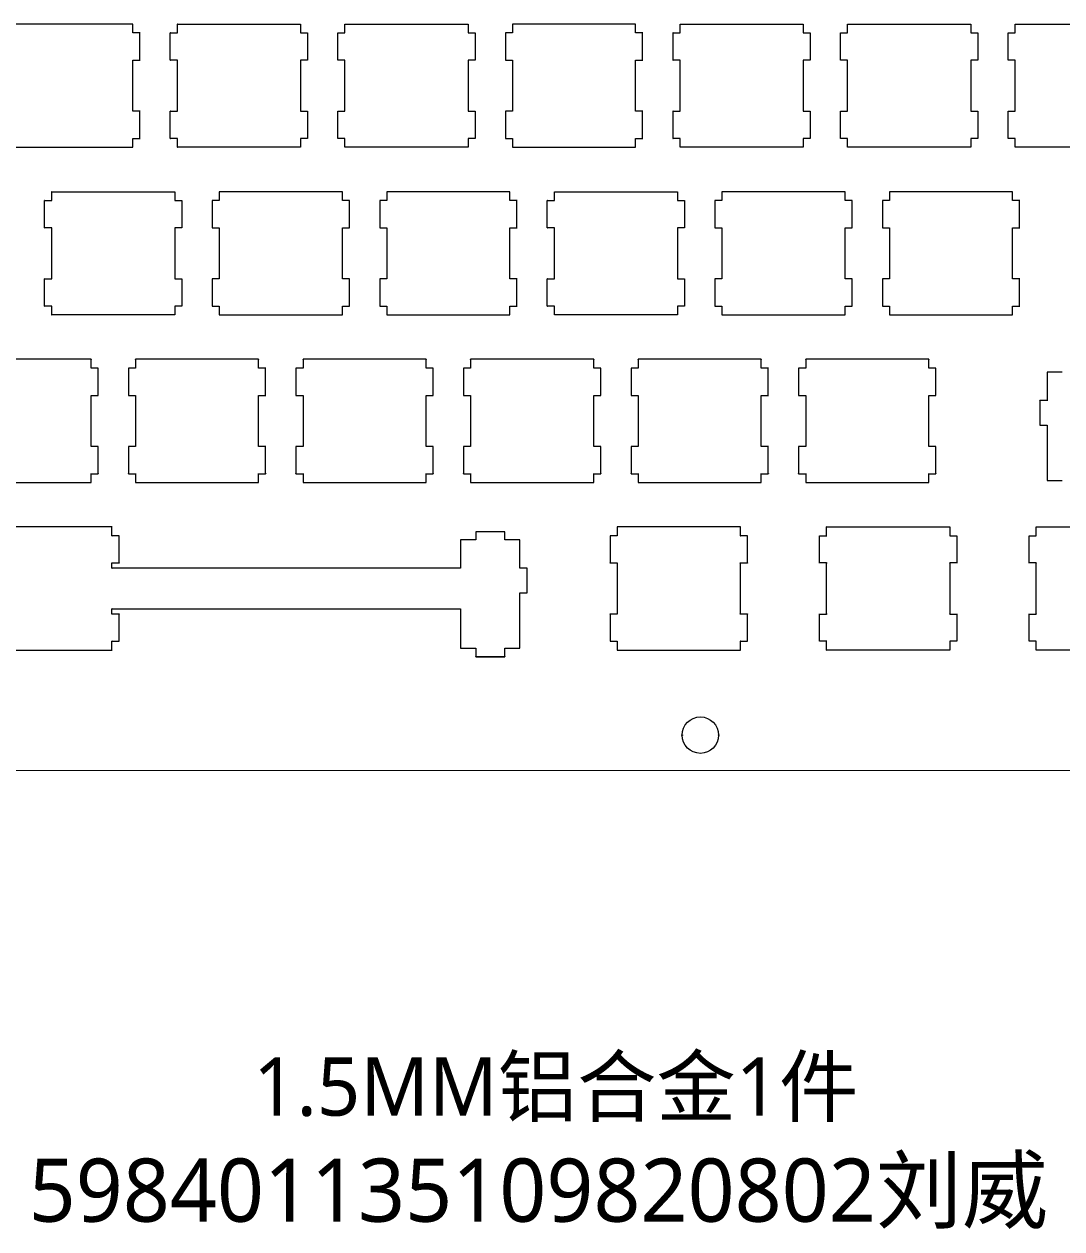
# Model space of a CAD drawing. Header units: millimetres. Extents: x 7166 to 8027, y 12622 to 12887.
# Drawn here: x 7392.3 to 7510.3, y 12622.4 to 12759.4 of the extents above; entities that cross this region are included whole.
import ezdxf

# ---------------------------------------------------------------- set-up
doc = ezdxf.new("R2010")
doc.units = ezdxf.units.MM
doc.header["$LTSCALE"] = 30
doc.styles.get("Standard").update_dxf_attribs({"font": 'txt', "bigfont": 'gbcbig.shx'})

msp = doc.modelspace()

# ---------------------------------------------------------------- linework, layer by layer
at = {"lineweight": 18}
for points in [[(7404.682, 12759.375), (7390.681, 12759.375), (7390.681, 12758.375), (7389.882, 12758.375), (7389.882, 12755.274), (7390.681, 12755.274), (7390.681, 12749.475), (7389.882, 12749.475), (7389.882, 12746.375), (7390.681, 12746.375), (7390.681, 12745.374), (7404.682, 12745.374), (7404.682, 12746.375), (7405.481, 12746.375), (7405.481, 12749.475), (7404.682, 12749.475), (7404.682, 12755.274), (7405.481, 12755.274), (7405.481, 12758.375), (7404.682, 12758.375)], [(7423.732, 12759.375), (7423.732, 12758.375), (7424.531, 12758.375), (7424.531, 12755.274), (7423.732, 12755.274), (7423.732, 12749.475), (7424.531, 12749.475), (7424.531, 12746.375), (7423.732, 12746.375), (7423.732, 12745.374), (7409.731, 12745.374), (7409.731, 12746.375), (7408.932, 12746.375), (7408.932, 12749.475), (7409.731, 12749.475), (7409.731, 12755.274), (7408.932, 12755.274), (7408.932, 12758.375), (7409.731, 12758.375), (7409.731, 12759.375)], [(7442.782, 12759.375), (7442.782, 12758.375), (7443.581, 12758.375), (7443.581, 12755.274), (7442.782, 12755.274), (7442.782, 12749.475), (7443.581, 12749.475), (7443.581, 12746.375), (7442.782, 12746.375), (7442.782, 12745.374), (7428.781, 12745.374), (7428.781, 12746.375), (7427.982, 12746.375), (7427.982, 12749.475), (7428.781, 12749.475), (7428.781, 12755.274), (7427.982, 12755.274), (7427.982, 12758.375), (7428.781, 12758.375), (7428.781, 12759.375)], [(7461.832, 12759.375), (7447.831, 12759.375), (7447.831, 12758.375), (7447.032, 12758.375), (7447.032, 12755.274), (7447.831, 12755.274), (7447.831, 12749.475), (7447.032, 12749.475), (7447.032, 12746.375), (7447.831, 12746.375), (7447.831, 12745.374), (7461.832, 12745.374), (7461.832, 12746.375), (7462.631, 12746.375), (7462.631, 12749.475), (7461.832, 12749.475), (7461.832, 12755.274), (7462.631, 12755.274), (7462.631, 12758.375), (7461.832, 12758.375)], [(7480.882, 12759.375), (7480.882, 12758.375), (7481.681, 12758.375), (7481.681, 12755.274), (7480.882, 12755.274), (7480.882, 12749.475), (7481.681, 12749.475), (7481.681, 12746.375), (7480.882, 12746.375), (7480.882, 12745.374), (7466.881, 12745.374), (7466.881, 12746.375), (7466.082, 12746.375), (7466.082, 12749.475), (7466.881, 12749.475), (7466.881, 12755.274), (7466.082, 12755.274), (7466.082, 12758.375), (7466.881, 12758.375), (7466.881, 12759.375)], [(7499.932, 12759.375), (7499.932, 12758.375), (7500.73, 12758.375), (7500.73, 12755.274), (7499.932, 12755.274), (7499.932, 12749.475), (7500.73, 12749.475), (7500.73, 12746.375), (7499.932, 12746.375), (7499.932, 12745.374), (7485.931, 12745.374), (7485.931, 12746.375), (7485.132, 12746.375), (7485.132, 12749.475), (7485.931, 12749.475), (7485.931, 12755.274), (7485.132, 12755.274), (7485.132, 12758.375), (7485.931, 12758.375), (7485.931, 12759.375)], [(7518.982, 12759.375), (7518.982, 12758.375), (7519.781, 12758.375), (7519.781, 12755.274), (7518.982, 12755.274), (7518.982, 12749.475), (7519.781, 12749.475), (7519.781, 12746.375), (7518.982, 12746.375), (7518.982, 12745.374), (7504.981, 12745.374), (7504.981, 12746.375), (7504.182, 12746.375), (7504.182, 12749.475), (7504.981, 12749.475), (7504.981, 12755.274), (7504.182, 12755.274), (7504.182, 12758.375), (7504.981, 12758.375), (7504.981, 12759.375)], [(7409.443, 12740.325), (7409.443, 12739.325), (7410.244, 12739.325), (7410.244, 12736.224), (7409.443, 12736.224), (7409.443, 12730.425), (7410.244, 12730.425), (7410.244, 12727.325), (7409.443, 12727.325), (7409.443, 12726.324), (7395.444, 12726.324), (7395.444, 12727.325), (7394.643, 12727.325), (7394.643, 12730.425), (7395.444, 12730.425), (7395.444, 12736.224), (7394.643, 12736.224), (7394.643, 12739.325), (7395.444, 12739.325), (7395.444, 12740.325)], [(7428.493, 12740.325), (7414.494, 12740.325), (7414.494, 12739.325), (7413.693, 12739.325), (7413.693, 12736.224), (7414.494, 12736.224), (7414.494, 12730.425), (7413.693, 12730.425), (7413.693, 12727.325), (7414.494, 12727.325), (7414.494, 12726.324), (7428.493, 12726.324), (7428.493, 12727.325), (7429.294, 12727.325), (7429.294, 12730.425), (7428.493, 12730.425), (7428.493, 12736.224), (7429.294, 12736.224), (7429.294, 12739.325), (7428.493, 12739.325)], [(7447.543, 12740.325), (7433.544, 12740.325), (7433.544, 12739.325), (7432.743, 12739.325), (7432.743, 12736.224), (7433.544, 12736.224), (7433.544, 12730.425), (7432.743, 12730.425), (7432.743, 12727.325), (7433.544, 12727.325), (7433.544, 12726.324), (7447.543, 12726.324), (7447.543, 12727.325), (7448.344, 12727.325), (7448.344, 12730.425), (7447.543, 12730.425), (7447.543, 12736.224), (7448.344, 12736.224), (7448.344, 12739.325), (7447.543, 12739.325)], [(7466.593, 12740.325), (7466.593, 12739.325), (7467.394, 12739.325), (7467.394, 12736.224), (7466.593, 12736.224), (7466.593, 12730.425), (7467.394, 12730.425), (7467.394, 12727.325), (7466.593, 12727.325), (7466.593, 12726.324), (7452.594, 12726.324), (7452.594, 12727.325), (7451.793, 12727.325), (7451.793, 12730.425), (7452.594, 12730.425), (7452.594, 12736.224), (7451.793, 12736.224), (7451.793, 12739.325), (7452.594, 12739.325), (7452.594, 12740.325)], [(7485.643, 12740.325), (7471.644, 12740.325), (7471.644, 12739.325), (7470.843, 12739.325), (7470.843, 12736.224), (7471.644, 12736.224), (7471.644, 12730.425), (7470.843, 12730.425), (7470.843, 12727.325), (7471.644, 12727.325), (7471.644, 12726.324), (7485.643, 12726.324), (7485.643, 12727.325), (7486.444, 12727.325), (7486.444, 12730.425), (7485.643, 12730.425), (7485.643, 12736.224), (7486.444, 12736.224), (7486.444, 12739.325), (7485.643, 12739.325)], [(7504.693, 12740.325), (7490.694, 12740.325), (7490.694, 12739.325), (7489.893, 12739.325), (7489.893, 12736.224), (7490.694, 12736.224), (7490.694, 12730.425), (7489.893, 12730.425), (7489.893, 12727.325), (7490.694, 12727.325), (7490.694, 12726.324), (7504.693, 12726.324), (7504.693, 12727.325), (7505.494, 12727.325), (7505.494, 12730.425), (7504.693, 12730.425), (7504.693, 12736.224), (7505.494, 12736.224), (7505.494, 12739.325), (7504.693, 12739.325)], [(7399.918, 12721.275), (7385.919, 12721.275), (7385.919, 12720.275), (7385.118, 12720.275), (7385.118, 12717.174), (7385.919, 12717.174), (7385.919, 12711.375), (7385.118, 12711.375), (7385.118, 12708.275), (7385.919, 12708.275), (7385.919, 12707.274), (7399.918, 12707.274), (7399.918, 12708.275), (7400.719, 12708.275), (7400.719, 12711.375), (7399.918, 12711.375), (7399.918, 12717.174), (7400.719, 12717.174), (7400.719, 12720.275), (7399.918, 12720.275)], [(7418.968, 12721.275), (7404.969, 12721.275), (7404.969, 12720.275), (7404.168, 12720.275), (7404.168, 12717.174), (7404.969, 12717.174), (7404.969, 12711.375), (7404.168, 12711.375), (7404.168, 12708.275), (7404.969, 12708.275), (7404.969, 12707.274), (7418.968, 12707.274), (7418.968, 12708.275), (7419.769, 12708.275), (7419.769, 12711.375), (7418.968, 12711.375), (7418.968, 12717.174), (7419.769, 12717.174), (7419.769, 12720.275), (7418.968, 12720.275)], [(7438.018, 12721.275), (7424.019, 12721.275), (7424.019, 12720.275), (7423.218, 12720.275), (7423.218, 12717.174), (7424.019, 12717.174), (7424.019, 12711.375), (7423.218, 12711.375), (7423.218, 12708.275), (7424.019, 12708.275), (7424.019, 12707.274), (7438.018, 12707.274), (7438.018, 12708.275), (7438.819, 12708.275), (7438.819, 12711.375), (7438.018, 12711.375), (7438.018, 12717.174), (7438.819, 12717.174), (7438.819, 12720.275), (7438.018, 12720.275)], [(7457.068, 12721.275), (7443.069, 12721.275), (7443.069, 12720.275), (7442.268, 12720.275), (7442.268, 12717.174), (7443.069, 12717.174), (7443.069, 12711.375), (7442.268, 12711.375), (7442.268, 12708.275), (7443.069, 12708.275), (7443.069, 12707.274), (7457.068, 12707.274), (7457.068, 12708.275), (7457.869, 12708.275), (7457.869, 12711.375), (7457.068, 12711.375), (7457.068, 12717.174), (7457.869, 12717.174), (7457.869, 12720.275), (7457.068, 12720.275)], [(7476.118, 12721.275), (7462.119, 12721.275), (7462.119, 12720.275), (7461.318, 12720.275), (7461.318, 12717.174), (7462.119, 12717.174), (7462.119, 12711.375), (7461.318, 12711.375), (7461.318, 12708.275), (7462.119, 12708.275), (7462.119, 12707.274), (7476.118, 12707.274), (7476.118, 12708.275), (7476.919, 12708.275), (7476.919, 12711.375), (7476.118, 12711.375), (7476.118, 12717.174), (7476.919, 12717.174), (7476.919, 12720.275), (7476.118, 12720.275)], [(7495.168, 12721.275), (7481.169, 12721.275), (7481.169, 12720.275), (7480.368, 12720.275), (7480.368, 12717.174), (7481.169, 12717.174), (7481.169, 12711.375), (7480.368, 12711.375), (7480.368, 12708.275), (7481.169, 12708.275), (7481.169, 12707.274), (7495.168, 12707.274), (7495.168, 12708.275), (7495.969, 12708.275), (7495.969, 12711.375), (7495.168, 12711.375), (7495.168, 12717.174), (7495.969, 12717.174), (7495.969, 12720.275), (7495.168, 12720.275)], [(7473.737, 12702.225), (7459.737, 12702.225), (7459.737, 12701.225), (7458.938, 12701.225), (7458.938, 12698.124), (7459.737, 12698.124), (7459.737, 12692.325), (7458.938, 12692.325), (7458.938, 12689.225), (7459.737, 12689.225), (7459.737, 12688.224), (7473.737, 12688.224), (7473.737, 12689.225), (7474.537, 12689.225), (7474.537, 12692.325), (7473.737, 12692.325), (7473.737, 12698.124), (7474.537, 12698.124), (7474.537, 12701.225), (7473.737, 12701.225)], [(7497.549, 12702.225), (7497.549, 12701.225), (7498.348, 12701.225), (7498.348, 12698.124), (7497.549, 12698.124), (7497.549, 12692.325), (7498.348, 12692.325), (7498.348, 12689.225), (7497.549, 12689.225), (7497.549, 12688.224), (7483.55, 12688.224), (7483.55, 12689.225), (7482.749, 12689.225), (7482.749, 12692.325), (7483.55, 12692.325), (7483.55, 12698.124), (7482.749, 12698.124), (7482.749, 12701.225), (7483.55, 12701.225), (7483.55, 12702.225)], [(7521.362, 12702.225), (7521.362, 12701.225), (7522.162, 12701.225), (7522.162, 12698.124), (7521.362, 12698.124), (7521.362, 12692.325), (7522.162, 12692.325), (7522.162, 12689.225), (7521.362, 12689.225), (7521.362, 12688.224), (7507.362, 12688.224), (7507.362, 12689.225), (7506.563, 12689.225), (7506.563, 12692.325), (7507.362, 12692.325), (7507.362, 12698.124), (7506.563, 12698.124), (7506.563, 12701.225), (7507.362, 12701.225), (7507.362, 12702.225)]]:
    msp.add_lwpolyline(points, close=True, dxfattribs=at)
for points in [[(7510.338, 12719.805), (7508.612, 12719.805), (7508.612, 12716.575), (7507.787, 12716.575), (7507.787, 12713.775), (7508.612, 12713.775), (7508.612, 12707.505), (7510.338, 12707.505)], [(7388.3, 12688.224), (7402.299, 12688.224), (7402.299, 12689.225), (7403.1, 12689.225), (7403.1, 12692.325), (7402.299, 12692.325), (7402.299, 12692.925), (7441.925, 12692.925), (7441.925, 12688.455), (7443.65, 12688.455), (7443.65, 12687.475), (7446.949, 12687.475), (7446.949, 12688.455), (7448.675, 12688.455), (7448.675, 12694.725), (7449.5, 12694.725), (7449.5, 12697.525), (7448.675, 12697.525), (7448.675, 12700.755), (7446.949, 12700.755), (7446.949, 12701.675), (7443.65, 12701.675), (7443.65, 12700.755), (7441.925, 12700.755), (7441.925, 12697.525), (7402.299, 12697.525), (7402.299, 12698.124), (7403.1, 12698.124), (7403.1, 12701.225), (7402.299, 12701.225), (7402.299, 12702.225), (7388.3, 12702.225)], [(7443.664, 12687.485), (7446.963, 12687.485)]]:
    msp.add_lwpolyline(points, dxfattribs=at)
msp.add_lwpolyline([(7257.101, 12674.555), (7681.535, 12674.559, 0.4142136), (7684.329, 12677.353), (7684.329, 12679.946)], format="xyb", dxfattribs=at)
for centre, radius in [((7404.682, 12759.375), 0.00318), ((7404.682, 12759.375), 0.00318), ((7409.731, 12759.375), 0.00318), ((7409.731, 12759.375), 0.00318), ((7423.732, 12759.375), 0.00318), ((7423.732, 12759.375), 0.00318), ((7428.781, 12759.375), 0.00318), ((7428.781, 12759.375), 0.00318), ((7442.782, 12759.375), 0.00318), ((7442.782, 12759.375), 0.00318), ((7447.831, 12759.375), 0.00317), ((7447.831, 12759.375), 0.00317), ((7461.832, 12759.375), 0.00318), ((7461.832, 12759.375), 0.00318), ((7466.881, 12759.375), 0.00317), ((7466.881, 12759.375), 0.00317), ((7480.882, 12759.375), 0.00318), ((7480.882, 12759.375), 0.00318), ((7485.931, 12759.375), 0.00317), ((7485.931, 12759.375), 0.00317), ((7499.932, 12759.375), 0.00318), ((7499.932, 12759.375), 0.00318), ((7504.981, 12759.375), 0.00317), ((7504.981, 12759.375), 0.00317), ((7404.682, 12758.375), 0.00318), ((7404.682, 12758.375), 0.00318), ((7405.481, 12758.375), 0.00318), ((7405.481, 12758.375), 0.00318), ((7408.932, 12758.375), 0.00318), ((7408.932, 12758.375), 0.00318), ((7409.731, 12758.375), 0.00318), ((7409.731, 12758.375), 0.00318), ((7423.732, 12758.375), 0.00318), ((7423.732, 12758.375), 0.00318), ((7424.531, 12758.375), 0.00318), ((7424.531, 12758.375), 0.00318), ((7427.982, 12758.375), 0.00318), ((7427.982, 12758.375), 0.00318), ((7428.781, 12758.375), 0.00318), ((7428.781, 12758.375), 0.00318), ((7442.782, 12758.375), 0.00318), ((7442.782, 12758.375), 0.00318), ((7443.581, 12758.375), 0.00318), ((7443.581, 12758.375), 0.00318), ((7447.032, 12758.375), 0.00317), ((7447.032, 12758.375), 0.00317), ((7447.831, 12758.375), 0.00317), ((7447.831, 12758.375), 0.00317), ((7461.832, 12758.375), 0.00318), ((7461.832, 12758.375), 0.00318), ((7462.631, 12758.375), 0.00318), ((7462.631, 12758.375), 0.00318), ((7466.082, 12758.375), 0.00317), ((7466.082, 12758.375), 0.00317), ((7466.881, 12758.375), 0.00317), ((7466.881, 12758.375), 0.00317), ((7480.882, 12758.375), 0.00318), ((7480.882, 12758.375), 0.00318), ((7481.681, 12758.375), 0.00318), ((7481.681, 12758.375), 0.00318), ((7485.132, 12758.375), 0.00317), ((7485.132, 12758.375), 0.00317), ((7485.931, 12758.375), 0.00317), ((7485.931, 12758.375), 0.00317), ((7499.932, 12758.375), 0.00318), ((7499.932, 12758.375), 0.00318), ((7500.73, 12758.375), 0.00317), ((7500.73, 12758.375), 0.00317), ((7504.182, 12758.375), 0.00317), ((7504.182, 12758.375), 0.00317), ((7504.981, 12758.375), 0.00317), ((7504.981, 12758.375), 0.00317), ((7404.682, 12755.274), 0.00318), ((7404.682, 12755.274), 0.00318), ((7405.481, 12755.274), 0.00318), ((7405.481, 12755.274), 0.00318), ((7408.932, 12755.274), 0.00318), ((7408.932, 12755.274), 0.00318), ((7409.731, 12755.274), 0.00318), ((7409.731, 12755.274), 0.00318), ((7423.732, 12755.274), 0.00318), ((7423.732, 12755.274), 0.00318), ((7424.531, 12755.274), 0.00318), ((7424.531, 12755.274), 0.00318), ((7427.982, 12755.274), 0.00318), ((7427.982, 12755.274), 0.00318), ((7428.781, 12755.274), 0.00318), ((7428.781, 12755.274), 0.00318), ((7442.782, 12755.274), 0.00318), ((7442.782, 12755.274), 0.00318), ((7443.581, 12755.274), 0.00318), ((7443.581, 12755.274), 0.00318), ((7447.032, 12755.274), 0.00317), ((7447.032, 12755.274), 0.00317), ((7447.831, 12755.274), 0.00317), ((7447.831, 12755.274), 0.00317), ((7461.832, 12755.274), 0.00318), ((7461.832, 12755.274), 0.00318), ((7462.631, 12755.274), 0.00318), ((7462.631, 12755.274), 0.00318), ((7466.082, 12755.274), 0.00317), ((7466.082, 12755.274), 0.00317), ((7466.881, 12755.274), 0.00317), ((7466.881, 12755.274), 0.00317), ((7480.882, 12755.274), 0.00318), ((7480.882, 12755.274), 0.00318), ((7481.681, 12755.274), 0.00318), ((7481.681, 12755.274), 0.00318), ((7485.132, 12755.274), 0.00317), ((7485.132, 12755.274), 0.00317), ((7485.931, 12755.274), 0.00317), ((7485.931, 12755.274), 0.00317), ((7499.932, 12755.274), 0.00318), ((7499.932, 12755.274), 0.00318), ((7500.73, 12755.274), 0.00317), ((7500.73, 12755.274), 0.00317), ((7504.182, 12755.274), 0.00317), ((7504.182, 12755.274), 0.00317), ((7504.981, 12755.274), 0.00317), ((7504.981, 12755.274), 0.00317), ((7404.682, 12749.475), 0.00318), ((7404.682, 12749.475), 0.00318), ((7405.481, 12749.475), 0.00318), ((7405.481, 12749.475), 0.00318), ((7408.932, 12749.475), 0.00318), ((7408.932, 12749.475), 0.00318), ((7409.731, 12749.475), 0.00318), ((7409.731, 12749.475), 0.00318), ((7423.732, 12749.475), 0.00318), ((7423.732, 12749.475), 0.00318), ((7424.531, 12749.475), 0.00318), ((7424.531, 12749.475), 0.00318), ((7427.982, 12749.475), 0.00318), ((7427.982, 12749.475), 0.00318), ((7428.781, 12749.475), 0.00318), ((7428.781, 12749.475), 0.00318), ((7442.782, 12749.475), 0.00318), ((7442.782, 12749.475), 0.00318), ((7443.581, 12749.475), 0.00318), ((7443.581, 12749.475), 0.00318), ((7447.032, 12749.475), 0.00317), ((7447.032, 12749.475), 0.00317), ((7447.831, 12749.475), 0.00317), ((7447.831, 12749.475), 0.00317), ((7461.832, 12749.475), 0.00318), ((7461.832, 12749.475), 0.00318), ((7462.631, 12749.475), 0.00318), ((7462.631, 12749.475), 0.00318), ((7466.082, 12749.475), 0.00317), ((7466.082, 12749.475), 0.00317), ((7466.881, 12749.475), 0.00317), ((7466.881, 12749.475), 0.00317), ((7480.882, 12749.475), 0.00318), ((7480.882, 12749.475), 0.00318), ((7481.681, 12749.475), 0.00318), ((7481.681, 12749.475), 0.00318), ((7485.132, 12749.475), 0.00317), ((7485.132, 12749.475), 0.00317), ((7485.931, 12749.475), 0.00317), ((7485.931, 12749.475), 0.00317), ((7499.932, 12749.475), 0.00318), ((7499.932, 12749.475), 0.00318), ((7500.73, 12749.475), 0.00317), ((7500.73, 12749.475), 0.00317), ((7504.182, 12749.475), 0.00317), ((7504.182, 12749.475), 0.00317), ((7504.981, 12749.475), 0.00317), ((7504.981, 12749.475), 0.00317), ((7404.682, 12746.375), 0.00318), ((7404.682, 12746.375), 0.00318), ((7405.481, 12746.375), 0.00318), ((7405.481, 12746.375), 0.00318), ((7408.932, 12746.375), 0.00318), ((7408.932, 12746.375), 0.00318), ((7409.731, 12746.375), 0.00318), ((7409.731, 12746.375), 0.00318), ((7423.732, 12746.375), 0.00318), ((7423.732, 12746.375), 0.00318), ((7424.531, 12746.375), 0.00318), ((7424.531, 12746.375), 0.00318), ((7427.982, 12746.375), 0.00318), ((7427.982, 12746.375), 0.00318), ((7428.781, 12746.375), 0.00318), ((7428.781, 12746.375), 0.00318), ((7442.782, 12746.375), 0.00318), ((7442.782, 12746.375), 0.00318), ((7443.581, 12746.375), 0.00318), ((7443.581, 12746.375), 0.00318), ((7447.032, 12746.375), 0.00317), ((7447.032, 12746.375), 0.00317), ((7447.831, 12746.375), 0.00317), ((7447.831, 12746.375), 0.00317), ((7461.832, 12746.375), 0.00318), ((7461.832, 12746.375), 0.00318), ((7462.631, 12746.375), 0.00318), ((7462.631, 12746.375), 0.00318), ((7466.082, 12746.375), 0.00317), ((7466.082, 12746.375), 0.00317), ((7466.881, 12746.375), 0.00317), ((7466.881, 12746.375), 0.00317), ((7480.882, 12746.375), 0.00318), ((7480.882, 12746.375), 0.00318), ((7481.681, 12746.375), 0.00318), ((7481.681, 12746.375), 0.00318), ((7485.132, 12746.375), 0.00317), ((7485.132, 12746.375), 0.00317), ((7485.931, 12746.375), 0.00317), ((7485.931, 12746.375), 0.00317), ((7499.932, 12746.375), 0.00318), ((7499.932, 12746.375), 0.00318), ((7500.73, 12746.375), 0.00317), ((7500.73, 12746.375), 0.00317), ((7504.182, 12746.375), 0.00317), ((7504.182, 12746.375), 0.00317), ((7504.981, 12746.375), 0.00317), ((7504.981, 12746.375), 0.00317), ((7404.682, 12745.374), 0.00318), ((7404.682, 12745.374), 0.00318), ((7409.731, 12745.374), 0.00318), ((7409.731, 12745.374), 0.00318), ((7423.732, 12745.374), 0.00318), ((7423.732, 12745.374), 0.00318), ((7428.781, 12745.374), 0.00318), ((7428.781, 12745.374), 0.00318), ((7442.782, 12745.374), 0.00318), ((7442.782, 12745.374), 0.00318), ((7447.831, 12745.374), 0.00317), ((7447.831, 12745.374), 0.00317), ((7461.832, 12745.374), 0.00318), ((7461.832, 12745.374), 0.00318), ((7466.881, 12745.374), 0.00317), ((7466.881, 12745.374), 0.00317), ((7480.882, 12745.374), 0.00318), ((7480.882, 12745.374), 0.00318), ((7485.931, 12745.374), 0.00317), ((7485.931, 12745.374), 0.00317), ((7499.932, 12745.374), 0.00318), ((7499.932, 12745.374), 0.00318), ((7504.981, 12745.374), 0.00317), ((7504.981, 12745.374), 0.00317), ((7395.444, 12740.325), 0.00317), ((7395.444, 12740.325), 0.00317), ((7409.443, 12740.325), 0.00318), ((7409.443, 12740.325), 0.00318), ((7414.494, 12740.325), 0.00318), ((7414.494, 12740.325), 0.00318), ((7428.493, 12740.325), 0.00318), ((7428.493, 12740.325), 0.00318), ((7433.544, 12740.325), 0.00318), ((7433.544, 12740.325), 0.00318), ((7447.543, 12740.325), 0.00318), ((7447.543, 12740.325), 0.00318), ((7452.594, 12740.325), 0.00317), ((7452.594, 12740.325), 0.00317), ((7466.593, 12740.325), 0.00317), ((7466.593, 12740.325), 0.00317), ((7471.644, 12740.325), 0.00317), ((7471.644, 12740.325), 0.00317), ((7485.643, 12740.325), 0.00318), ((7485.643, 12740.325), 0.00318), ((7490.694, 12740.325), 0.00317), ((7490.694, 12740.325), 0.00317), ((7504.693, 12740.325), 0.00318), ((7504.693, 12740.325), 0.00318), ((7394.643, 12739.325), 0.00318), ((7394.643, 12739.325), 0.00318), ((7395.444, 12739.325), 0.00317), ((7395.444, 12739.325), 0.00317), ((7409.443, 12739.325), 0.00318), ((7409.443, 12739.325), 0.00318), ((7410.244, 12739.325), 0.00318), ((7410.244, 12739.325), 0.00318), ((7413.693, 12739.325), 0.00318), ((7413.693, 12739.325), 0.00318), ((7414.494, 12739.325), 0.00318), ((7414.494, 12739.325), 0.00318), ((7428.493, 12739.325), 0.00318), ((7428.493, 12739.325), 0.00318), ((7429.294, 12739.325), 0.00318), ((7429.294, 12739.325), 0.00318), ((7432.743, 12739.325), 0.00318), ((7432.743, 12739.325), 0.00318), ((7433.544, 12739.325), 0.00318), ((7433.544, 12739.325), 0.00318), ((7447.543, 12739.325), 0.00318), ((7447.543, 12739.325), 0.00318), ((7448.344, 12739.325), 0.00318), ((7448.344, 12739.325), 0.00318), ((7451.793, 12739.325), 0.00318), ((7451.793, 12739.325), 0.00318), ((7452.594, 12739.325), 0.00317), ((7452.594, 12739.325), 0.00317), ((7466.593, 12739.325), 0.00317), ((7466.593, 12739.325), 0.00317), ((7467.394, 12739.325), 0.00318), ((7467.394, 12739.325), 0.00318), ((7470.843, 12739.325), 0.00318), ((7470.843, 12739.325), 0.00318), ((7471.644, 12739.325), 0.00317), ((7471.644, 12739.325), 0.00317), ((7485.643, 12739.325), 0.00318), ((7485.643, 12739.325), 0.00318), ((7486.444, 12739.325), 0.00318), ((7486.444, 12739.325), 0.00318), ((7489.893, 12739.325), 0.00318), ((7489.893, 12739.325), 0.00318), ((7490.694, 12739.325), 0.00317), ((7490.694, 12739.325), 0.00317), ((7504.693, 12739.325), 0.00318), ((7504.693, 12739.325), 0.00318), ((7505.494, 12739.325), 0.00318), ((7505.494, 12739.325), 0.00318), ((7394.643, 12736.224), 0.00318), ((7394.643, 12736.224), 0.00318), ((7395.444, 12736.224), 0.00317), ((7395.444, 12736.224), 0.00317), ((7409.443, 12736.224), 0.00318), ((7409.443, 12736.224), 0.00318), ((7410.244, 12736.224), 0.00318), ((7410.244, 12736.224), 0.00318), ((7413.693, 12736.224), 0.00318), ((7413.693, 12736.224), 0.00318), ((7414.494, 12736.224), 0.00318), ((7414.494, 12736.224), 0.00318), ((7428.493, 12736.224), 0.00318), ((7428.493, 12736.224), 0.00318), ((7429.294, 12736.224), 0.00318), ((7429.294, 12736.224), 0.00318), ((7432.743, 12736.224), 0.00318), ((7432.743, 12736.224), 0.00318), ((7433.544, 12736.224), 0.00318), ((7433.544, 12736.224), 0.00318), ((7447.543, 12736.224), 0.00318), ((7447.543, 12736.224), 0.00318), ((7448.344, 12736.224), 0.00318), ((7448.344, 12736.224), 0.00318), ((7451.793, 12736.224), 0.00318), ((7451.793, 12736.224), 0.00318), ((7452.594, 12736.224), 0.00317), ((7452.594, 12736.224), 0.00317), ((7466.593, 12736.224), 0.00317), ((7466.593, 12736.224), 0.00317), ((7467.394, 12736.224), 0.00318), ((7467.394, 12736.224), 0.00318), ((7470.843, 12736.224), 0.00318), ((7470.843, 12736.224), 0.00318), ((7471.644, 12736.224), 0.00317), ((7471.644, 12736.224), 0.00317), ((7485.643, 12736.224), 0.00318), ((7485.643, 12736.224), 0.00318), ((7486.444, 12736.224), 0.00318), ((7486.444, 12736.224), 0.00318), ((7489.893, 12736.224), 0.00318), ((7489.893, 12736.224), 0.00318), ((7490.694, 12736.224), 0.00317), ((7490.694, 12736.224), 0.00317), ((7504.693, 12736.224), 0.00318), ((7504.693, 12736.224), 0.00318), ((7505.494, 12736.224), 0.00318), ((7505.494, 12736.224), 0.00318), ((7394.643, 12730.425), 0.00318), ((7394.643, 12730.425), 0.00318), ((7395.444, 12730.425), 0.00317), ((7395.444, 12730.425), 0.00317), ((7409.443, 12730.425), 0.00318), ((7409.443, 12730.425), 0.00318), ((7410.244, 12730.425), 0.00318), ((7410.244, 12730.425), 0.00318), ((7413.693, 12730.425), 0.00318), ((7413.693, 12730.425), 0.00318), ((7414.494, 12730.425), 0.00318), ((7414.494, 12730.425), 0.00318), ((7428.493, 12730.425), 0.00318), ((7428.493, 12730.425), 0.00318), ((7429.294, 12730.425), 0.00318), ((7429.294, 12730.425), 0.00318), ((7432.743, 12730.425), 0.00318), ((7432.743, 12730.425), 0.00318), ((7433.544, 12730.425), 0.00318), ((7433.544, 12730.425), 0.00318), ((7447.543, 12730.425), 0.00318), ((7447.543, 12730.425), 0.00318), ((7448.344, 12730.425), 0.00318), ((7448.344, 12730.425), 0.00318), ((7451.793, 12730.425), 0.00318), ((7451.793, 12730.425), 0.00318), ((7452.594, 12730.425), 0.00317), ((7452.594, 12730.425), 0.00317), ((7466.593, 12730.425), 0.00317), ((7466.593, 12730.425), 0.00317), ((7467.394, 12730.425), 0.00318), ((7467.394, 12730.425), 0.00318), ((7470.843, 12730.425), 0.00318), ((7470.843, 12730.425), 0.00318), ((7471.644, 12730.425), 0.00317), ((7471.644, 12730.425), 0.00317), ((7485.643, 12730.425), 0.00318), ((7485.643, 12730.425), 0.00318), ((7486.444, 12730.425), 0.00318), ((7486.444, 12730.425), 0.00318), ((7489.893, 12730.425), 0.00318), ((7489.893, 12730.425), 0.00318), ((7490.694, 12730.425), 0.00317), ((7490.694, 12730.425), 0.00317), ((7504.693, 12730.425), 0.00318), ((7504.693, 12730.425), 0.00318), ((7505.494, 12730.425), 0.00318), ((7505.494, 12730.425), 0.00318), ((7394.643, 12727.325), 0.00318), ((7394.643, 12727.325), 0.00318), ((7395.444, 12727.325), 0.00317), ((7395.444, 12727.325), 0.00317), ((7409.443, 12727.325), 0.00318), ((7409.443, 12727.325), 0.00318), ((7410.244, 12727.325), 0.00318), ((7410.244, 12727.325), 0.00318), ((7413.693, 12727.325), 0.00318), ((7413.693, 12727.325), 0.00318), ((7414.494, 12727.325), 0.00318), ((7414.494, 12727.325), 0.00318), ((7428.493, 12727.325), 0.00318), ((7428.493, 12727.325), 0.00318), ((7429.294, 12727.325), 0.00318), ((7429.294, 12727.325), 0.00318), ((7432.743, 12727.325), 0.00318), ((7432.743, 12727.325), 0.00318), ((7433.544, 12727.325), 0.00318), ((7433.544, 12727.325), 0.00318), ((7447.543, 12727.325), 0.00318), ((7447.543, 12727.325), 0.00318), ((7448.344, 12727.325), 0.00318), ((7448.344, 12727.325), 0.00318), ((7451.793, 12727.325), 0.00318), ((7451.793, 12727.325), 0.00318), ((7452.594, 12727.325), 0.00317), ((7452.594, 12727.325), 0.00317), ((7466.593, 12727.325), 0.00317), ((7466.593, 12727.325), 0.00317), ((7467.394, 12727.325), 0.00318), ((7467.394, 12727.325), 0.00318), ((7470.843, 12727.325), 0.00318), ((7470.843, 12727.325), 0.00318), ((7471.644, 12727.325), 0.00317), ((7471.644, 12727.325), 0.00317), ((7485.643, 12727.325), 0.00318), ((7485.643, 12727.325), 0.00318), ((7486.444, 12727.325), 0.00318), ((7486.444, 12727.325), 0.00318), ((7489.893, 12727.325), 0.00318), ((7489.893, 12727.325), 0.00318), ((7490.694, 12727.325), 0.00317), ((7490.694, 12727.325), 0.00317), ((7504.693, 12727.325), 0.00318), ((7504.693, 12727.325), 0.00318), ((7505.494, 12727.325), 0.00318), ((7505.494, 12727.325), 0.00318), ((7395.444, 12726.324), 0.00317), ((7395.444, 12726.324), 0.00317), ((7409.443, 12726.324), 0.00318), ((7409.443, 12726.324), 0.00318), ((7414.494, 12726.324), 0.00318), ((7414.494, 12726.324), 0.00318), ((7428.493, 12726.324), 0.00318), ((7428.493, 12726.324), 0.00318), ((7433.544, 12726.324), 0.00318), ((7433.544, 12726.324), 0.00318), ((7447.543, 12726.324), 0.00318), ((7447.543, 12726.324), 0.00318), ((7452.594, 12726.324), 0.00317), ((7452.594, 12726.324), 0.00317), ((7466.593, 12726.324), 0.00317), ((7466.593, 12726.324), 0.00317), ((7471.644, 12726.324), 0.00317), ((7471.644, 12726.324), 0.00317), ((7485.643, 12726.324), 0.00318), ((7485.643, 12726.324), 0.00318), ((7490.694, 12726.324), 0.00317), ((7490.694, 12726.324), 0.00317), ((7504.693, 12726.324), 0.00318), ((7504.693, 12726.324), 0.00318), ((7399.918, 12721.275), 0.00318), ((7399.918, 12721.275), 0.00318), ((7404.969, 12721.275), 0.00318), ((7404.969, 12721.275), 0.00318), ((7418.968, 12721.275), 0.00318), ((7418.968, 12721.275), 0.00318), ((7424.019, 12721.275), 0.00318), ((7424.019, 12721.275), 0.00318), ((7438.018, 12721.275), 0.00318), ((7438.018, 12721.275), 0.00318), ((7443.069, 12721.275), 0.00318), ((7443.069, 12721.275), 0.00318), ((7457.068, 12721.275), 0.00317), ((7457.068, 12721.275), 0.00317), ((7462.119, 12721.275), 0.00318), ((7462.119, 12721.275), 0.00318), ((7476.118, 12721.275), 0.00317), ((7476.118, 12721.275), 0.00317), ((7481.169, 12721.275), 0.00318), ((7481.169, 12721.275), 0.00318), ((7495.168, 12721.275), 0.00317), ((7495.168, 12721.275), 0.00317), ((7399.918, 12720.275), 0.00318), ((7399.918, 12720.275), 0.00318), ((7400.719, 12720.275), 0.00318), ((7400.719, 12720.275), 0.00318), ((7404.168, 12720.275), 0.00317), ((7404.168, 12720.275), 0.00317), ((7404.969, 12720.275), 0.00318), ((7404.969, 12720.275), 0.00318), ((7418.968, 12720.275), 0.00318), ((7418.968, 12720.275), 0.00318), ((7419.769, 12720.275), 0.00318), ((7419.769, 12720.275), 0.00318), ((7423.218, 12720.275), 0.00317), ((7423.218, 12720.275), 0.00317), ((7424.019, 12720.275), 0.00318), ((7424.019, 12720.275), 0.00318), ((7438.018, 12720.275), 0.00318), ((7438.018, 12720.275), 0.00318), ((7438.819, 12720.275), 0.00317), ((7438.819, 12720.275), 0.00317), ((7442.268, 12720.275), 0.00317), ((7442.268, 12720.275), 0.00317), ((7443.069, 12720.275), 0.00318), ((7443.069, 12720.275), 0.00318), ((7457.068, 12720.275), 0.00317), ((7457.068, 12720.275), 0.00317), ((7457.869, 12720.275), 0.00317), ((7457.869, 12720.275), 0.00317), ((7461.318, 12720.275), 0.00317), ((7461.318, 12720.275), 0.00317), ((7462.119, 12720.275), 0.00318), ((7462.119, 12720.275), 0.00318), ((7476.118, 12720.275), 0.00317), ((7476.118, 12720.275), 0.00317), ((7476.919, 12720.275), 0.00317), ((7476.919, 12720.275), 0.00317), ((7480.368, 12720.275), 0.00317), ((7480.368, 12720.275), 0.00317), ((7481.169, 12720.275), 0.00318), ((7481.169, 12720.275), 0.00318), ((7495.168, 12720.275), 0.00317), ((7495.168, 12720.275), 0.00317), ((7495.969, 12720.275), 0.00317), ((7495.969, 12720.275), 0.00317), ((7508.612, 12719.805), 0.00317), ((7508.612, 12719.805), 0.00317), ((7399.918, 12717.174), 0.00318), ((7399.918, 12717.174), 0.00318), ((7400.719, 12717.174), 0.00318), ((7400.719, 12717.174), 0.00318), ((7404.168, 12717.174), 0.00317), ((7404.168, 12717.174), 0.00317), ((7404.969, 12717.174), 0.00318), ((7404.969, 12717.174), 0.00318), ((7418.968, 12717.174), 0.00318), ((7418.968, 12717.174), 0.00318), ((7419.769, 12717.174), 0.00318), ((7419.769, 12717.174), 0.00318), ((7423.218, 12717.174), 0.00317), ((7423.218, 12717.174), 0.00317), ((7424.019, 12717.174), 0.00318), ((7424.019, 12717.174), 0.00318), ((7438.018, 12717.174), 0.00318), ((7438.018, 12717.174), 0.00318), ((7438.819, 12717.174), 0.00317), ((7438.819, 12717.174), 0.00317), ((7442.268, 12717.174), 0.00317), ((7442.268, 12717.174), 0.00317), ((7443.069, 12717.174), 0.00318), ((7443.069, 12717.174), 0.00318), ((7457.068, 12717.174), 0.00317), ((7457.068, 12717.174), 0.00317), ((7457.869, 12717.174), 0.00317), ((7457.869, 12717.174), 0.00317), ((7461.318, 12717.174), 0.00317), ((7461.318, 12717.174), 0.00317), ((7462.119, 12717.174), 0.00318), ((7462.119, 12717.174), 0.00318), ((7476.118, 12717.174), 0.00317), ((7476.118, 12717.174), 0.00317), ((7476.919, 12717.174), 0.00317), ((7476.919, 12717.174), 0.00317), ((7480.368, 12717.174), 0.00317), ((7480.368, 12717.174), 0.00317), ((7481.169, 12717.174), 0.00318), ((7481.169, 12717.174), 0.00318), ((7495.168, 12717.174), 0.00317), ((7495.168, 12717.174), 0.00317), ((7495.969, 12717.174), 0.00317), ((7495.969, 12717.174), 0.00317), ((7507.787, 12716.575), 0.00318), ((7507.787, 12716.575), 0.00318), ((7508.612, 12716.575), 0.00317), ((7508.612, 12716.575), 0.00317), ((7507.787, 12713.775), 0.00318), ((7507.787, 12713.775), 0.00318), ((7508.612, 12713.775), 0.00317), ((7508.612, 12713.775), 0.00317), ((7399.918, 12711.375), 0.00318), ((7399.918, 12711.375), 0.00318), ((7400.719, 12711.375), 0.00318), ((7400.719, 12711.375), 0.00318), ((7404.168, 12711.375), 0.00317), ((7404.168, 12711.375), 0.00317), ((7404.969, 12711.375), 0.00318), ((7404.969, 12711.375), 0.00318), ((7418.968, 12711.375), 0.00318), ((7418.968, 12711.375), 0.00318), ((7419.769, 12711.375), 0.00318), ((7419.769, 12711.375), 0.00318), ((7423.218, 12711.375), 0.00317), ((7423.218, 12711.375), 0.00317), ((7424.019, 12711.375), 0.00318), ((7424.019, 12711.375), 0.00318), ((7438.018, 12711.375), 0.00318), ((7438.018, 12711.375), 0.00318), ((7438.819, 12711.375), 0.00317), ((7438.819, 12711.375), 0.00317), ((7442.268, 12711.375), 0.00317), ((7442.268, 12711.375), 0.00317), ((7443.069, 12711.375), 0.00318), ((7443.069, 12711.375), 0.00318), ((7457.068, 12711.375), 0.00317), ((7457.068, 12711.375), 0.00317), ((7457.869, 12711.375), 0.00317), ((7457.869, 12711.375), 0.00317), ((7461.318, 12711.375), 0.00317), ((7461.318, 12711.375), 0.00317), ((7462.119, 12711.375), 0.00318), ((7462.119, 12711.375), 0.00318), ((7476.118, 12711.375), 0.00317), ((7476.118, 12711.375), 0.00317), ((7476.919, 12711.375), 0.00317), ((7476.919, 12711.375), 0.00317), ((7480.368, 12711.375), 0.00317), ((7480.368, 12711.375), 0.00317), ((7481.169, 12711.375), 0.00318), ((7481.169, 12711.375), 0.00318), ((7495.168, 12711.375), 0.00317), ((7495.168, 12711.375), 0.00317), ((7495.969, 12711.375), 0.00317), ((7495.969, 12711.375), 0.00317), ((7399.918, 12708.275), 0.00318), ((7399.918, 12708.275), 0.00318), ((7400.719, 12708.275), 0.00318), ((7400.719, 12708.275), 0.00318), ((7404.168, 12708.275), 0.00317), ((7404.168, 12708.275), 0.00317), ((7404.969, 12708.275), 0.00318), ((7404.969, 12708.275), 0.00318), ((7418.968, 12708.275), 0.00318), ((7418.968, 12708.275), 0.00318), ((7419.769, 12708.275), 0.00318), ((7419.769, 12708.275), 0.00318), ((7423.218, 12708.275), 0.00317), ((7423.218, 12708.275), 0.00317), ((7424.019, 12708.275), 0.00318), ((7424.019, 12708.275), 0.00318), ((7438.018, 12708.275), 0.00318), ((7438.018, 12708.275), 0.00318), ((7438.819, 12708.275), 0.00317), ((7438.819, 12708.275), 0.00317), ((7442.268, 12708.275), 0.00317), ((7442.268, 12708.275), 0.00317), ((7443.069, 12708.275), 0.00318), ((7443.069, 12708.275), 0.00318), ((7457.068, 12708.275), 0.00317), ((7457.068, 12708.275), 0.00317), ((7457.869, 12708.275), 0.00317), ((7457.869, 12708.275), 0.00317), ((7461.318, 12708.275), 0.00317), ((7461.318, 12708.275), 0.00317), ((7462.119, 12708.275), 0.00318), ((7462.119, 12708.275), 0.00318), ((7476.118, 12708.275), 0.00317), ((7476.118, 12708.275), 0.00317), ((7476.919, 12708.275), 0.00317), ((7476.919, 12708.275), 0.00317), ((7480.368, 12708.275), 0.00317), ((7480.368, 12708.275), 0.00317), ((7481.169, 12708.275), 0.00318), ((7481.169, 12708.275), 0.00318), ((7495.168, 12708.275), 0.00317), ((7495.168, 12708.275), 0.00317), ((7495.969, 12708.275), 0.00317), ((7495.969, 12708.275), 0.00317), ((7508.612, 12707.505), 0.00317), ((7508.612, 12707.505), 0.00317), ((7399.918, 12707.274), 0.00318), ((7399.918, 12707.274), 0.00318), ((7404.969, 12707.274), 0.00318), ((7404.969, 12707.274), 0.00318), ((7418.968, 12707.274), 0.00318), ((7418.968, 12707.274), 0.00318), ((7424.019, 12707.274), 0.00318), ((7424.019, 12707.274), 0.00318), ((7438.018, 12707.274), 0.00318), ((7438.018, 12707.274), 0.00318), ((7443.069, 12707.274), 0.00318), ((7443.069, 12707.274), 0.00318), ((7457.068, 12707.274), 0.00317), ((7457.068, 12707.274), 0.00317), ((7462.119, 12707.274), 0.00318), ((7462.119, 12707.274), 0.00318), ((7476.118, 12707.274), 0.00317), ((7476.118, 12707.274), 0.00317), ((7481.169, 12707.274), 0.00318), ((7481.169, 12707.274), 0.00318), ((7495.168, 12707.274), 0.00317), ((7495.168, 12707.274), 0.00317), ((7402.299, 12702.225), 0.00317), ((7402.299, 12702.225), 0.00317), ((7459.737, 12702.225), 0.00317), ((7459.737, 12702.225), 0.00317), ((7473.737, 12702.225), 0.00317), ((7473.737, 12702.225), 0.00317), ((7483.55, 12702.225), 0.00317), ((7483.55, 12702.225), 0.00317), ((7497.549, 12702.225), 0.00318), ((7497.549, 12702.225), 0.00318), ((7507.362, 12702.225), 0.00318), ((7507.362, 12702.225), 0.00318), ((7402.299, 12701.225), 0.00317), ((7402.299, 12701.225), 0.00317), ((7403.1, 12701.225), 0.00318), ((7403.1, 12701.225), 0.00318), ((7441.925, 12700.755), 0.00318), ((7441.925, 12700.755), 0.00318), ((7443.65, 12701.675), 0.00318), ((7443.65, 12701.675), 0.00318), ((7443.65, 12700.755), 0.00318), ((7443.65, 12700.755), 0.00318), ((7446.949, 12701.675), 0.00318), ((7446.949, 12701.675), 0.00318), ((7446.949, 12700.755), 0.00318), ((7446.949, 12700.755), 0.00318), ((7448.675, 12700.755), 0.00318), ((7448.675, 12700.755), 0.00318), ((7458.938, 12701.225), 0.00317), ((7458.938, 12701.225), 0.00317), ((7459.737, 12701.225), 0.00317), ((7459.737, 12701.225), 0.00317), ((7473.737, 12701.225), 0.00317), ((7473.737, 12701.225), 0.00317), ((7474.537, 12701.225), 0.00317), ((7474.537, 12701.225), 0.00317), ((7482.749, 12701.225), 0.00317), ((7482.749, 12701.225), 0.00317), ((7483.55, 12701.225), 0.00317), ((7483.55, 12701.225), 0.00317), ((7497.549, 12701.225), 0.00318), ((7497.549, 12701.225), 0.00318), ((7498.348, 12701.225), 0.00318), ((7498.348, 12701.225), 0.00318), ((7506.563, 12701.225), 0.00318), ((7506.563, 12701.225), 0.00318), ((7507.362, 12701.225), 0.00318), ((7507.362, 12701.225), 0.00318), ((7402.299, 12698.124), 0.00317), ((7402.299, 12698.124), 0.00317), ((7403.1, 12698.124), 0.00318), ((7403.1, 12698.124), 0.00318), ((7458.938, 12698.124), 0.00317), ((7458.938, 12698.124), 0.00317), ((7459.737, 12698.124), 0.00317), ((7459.737, 12698.124), 0.00317), ((7473.737, 12698.124), 0.00317), ((7473.737, 12698.124), 0.00317), ((7474.537, 12698.124), 0.00317), ((7474.537, 12698.124), 0.00317), ((7482.749, 12698.124), 0.00317), ((7482.749, 12698.124), 0.00317), ((7483.55, 12698.124), 0.00317), ((7483.55, 12698.124), 0.00317), ((7497.549, 12698.124), 0.00318), ((7497.549, 12698.124), 0.00318), ((7498.348, 12698.124), 0.00318), ((7498.348, 12698.124), 0.00318), ((7506.563, 12698.124), 0.00318), ((7506.563, 12698.124), 0.00318), ((7507.362, 12698.124), 0.00318), ((7507.362, 12698.124), 0.00318), ((7402.299, 12697.525), 0.00317), ((7402.299, 12697.525), 0.00317), ((7441.925, 12697.525), 0.00318), ((7441.925, 12697.525), 0.00318), ((7448.675, 12697.525), 0.00318), ((7448.675, 12697.525), 0.00318), ((7449.5, 12697.525), 0.00317), ((7449.5, 12697.525), 0.00317), ((7448.675, 12694.725), 0.00318), ((7448.675, 12694.725), 0.00318), ((7449.5, 12694.725), 0.00317), ((7449.5, 12694.725), 0.00317), ((7402.299, 12692.925), 0.00317), ((7402.299, 12692.925), 0.00317), ((7402.299, 12692.325), 0.00317), ((7402.299, 12692.325), 0.00317), ((7403.1, 12692.325), 0.00318), ((7403.1, 12692.325), 0.00318), ((7441.925, 12692.925), 0.00318), ((7441.925, 12692.925), 0.00318), ((7458.938, 12692.325), 0.00317), ((7458.938, 12692.325), 0.00317), ((7459.737, 12692.325), 0.00317), ((7459.737, 12692.325), 0.00317), ((7473.737, 12692.325), 0.00317), ((7473.737, 12692.325), 0.00317), ((7474.537, 12692.325), 0.00317), ((7474.537, 12692.325), 0.00317), ((7482.749, 12692.325), 0.00317), ((7482.749, 12692.325), 0.00317), ((7483.55, 12692.325), 0.00317), ((7483.55, 12692.325), 0.00317), ((7497.549, 12692.325), 0.00318), ((7497.549, 12692.325), 0.00318), ((7498.348, 12692.325), 0.00318), ((7498.348, 12692.325), 0.00318), ((7506.563, 12692.325), 0.00318), ((7506.563, 12692.325), 0.00318), ((7507.362, 12692.325), 0.00318), ((7507.362, 12692.325), 0.00318), ((7402.299, 12689.225), 0.00317), ((7402.299, 12689.225), 0.00317), ((7402.299, 12688.224), 0.00317), ((7402.299, 12688.224), 0.00317), ((7403.1, 12689.225), 0.00318), ((7403.1, 12689.225), 0.00318), ((7441.925, 12688.455), 0.00318), ((7441.925, 12688.455), 0.00318), ((7443.65, 12688.455), 0.00318), ((7443.65, 12688.455), 0.00318), ((7446.949, 12688.455), 0.00318), ((7446.949, 12688.455), 0.00318), ((7448.675, 12688.455), 0.00318), ((7448.675, 12688.455), 0.00318), ((7458.938, 12689.225), 0.00317), ((7458.938, 12689.225), 0.00317), ((7459.737, 12689.225), 0.00317), ((7459.737, 12689.225), 0.00317), ((7459.737, 12688.224), 0.00317), ((7459.737, 12688.224), 0.00317), ((7473.737, 12689.225), 0.00317), ((7473.737, 12689.225), 0.00317), ((7473.737, 12688.224), 0.00317), ((7473.737, 12688.224), 0.00317), ((7474.537, 12689.225), 0.00317), ((7474.537, 12689.225), 0.00317), ((7482.749, 12689.225), 0.00317), ((7482.749, 12689.225), 0.00317), ((7483.55, 12689.225), 0.00317), ((7483.55, 12689.225), 0.00317), ((7483.55, 12688.224), 0.00317), ((7483.55, 12688.224), 0.00317), ((7497.549, 12689.225), 0.00318), ((7497.549, 12689.225), 0.00318), ((7497.549, 12688.224), 0.00318), ((7497.549, 12688.224), 0.00318), ((7498.348, 12689.225), 0.00318), ((7498.348, 12689.225), 0.00318), ((7506.563, 12689.225), 0.00318), ((7506.563, 12689.225), 0.00318), ((7507.362, 12689.225), 0.00318), ((7507.362, 12689.225), 0.00318), ((7507.362, 12688.224), 0.00318), ((7507.362, 12688.224), 0.00318), ((7443.65, 12687.475), 0.00318), ((7443.65, 12687.475), 0.00318), ((7443.664, 12687.485), 0.00318), ((7446.949, 12687.475), 0.00318), ((7446.949, 12687.475), 0.00318), ((7446.963, 12687.485), 0.00318), ((7469.191, 12678.555), 2.069), ((7467.121, 12678.555), 0.0317), ((7471.26, 12678.555), 0.0318)]:
    msp.add_circle(centre, radius, dxfattribs=at)

# ---------------------------------------------------------------- texts
at = {"attachment_point": 1}
for s, insert, char_height, width in [('{\\fMicrosoft YaHei|b0|i0|c134|p34;\\H0.875x;1.5MM铝合金1件}', (7418.359, 12641.916), 7.56, 2248.19006), ('{\\fMicrosoft YaHei|b0|i0|c134|p34;598401135109820802刘威}', (7392.826, 12630.427), 7.182, 2135.78056)]:
    msp.add_mtext(s, dxfattribs=dict(at, insert=insert, char_height=char_height, width=width))

doc.saveas('drawing.dxf')
